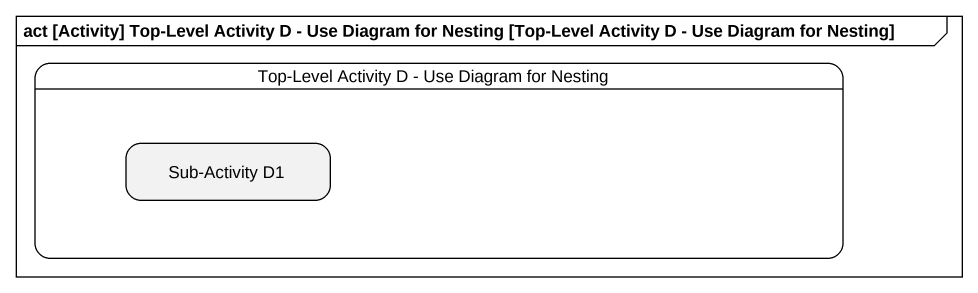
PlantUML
@startuml
mainframe act [Activity] Top-Level Activity D - Use Diagram for Nesting [Top-Level Activity D - Use Diagram for Nesting]
hide empty description
state "Top-Level Activity D - Use Diagram for Nesting" as Top_Level_Activity_D_Use {
  state "Sub-Activity D1" as Sub_Activity_D1
}
@enduml
